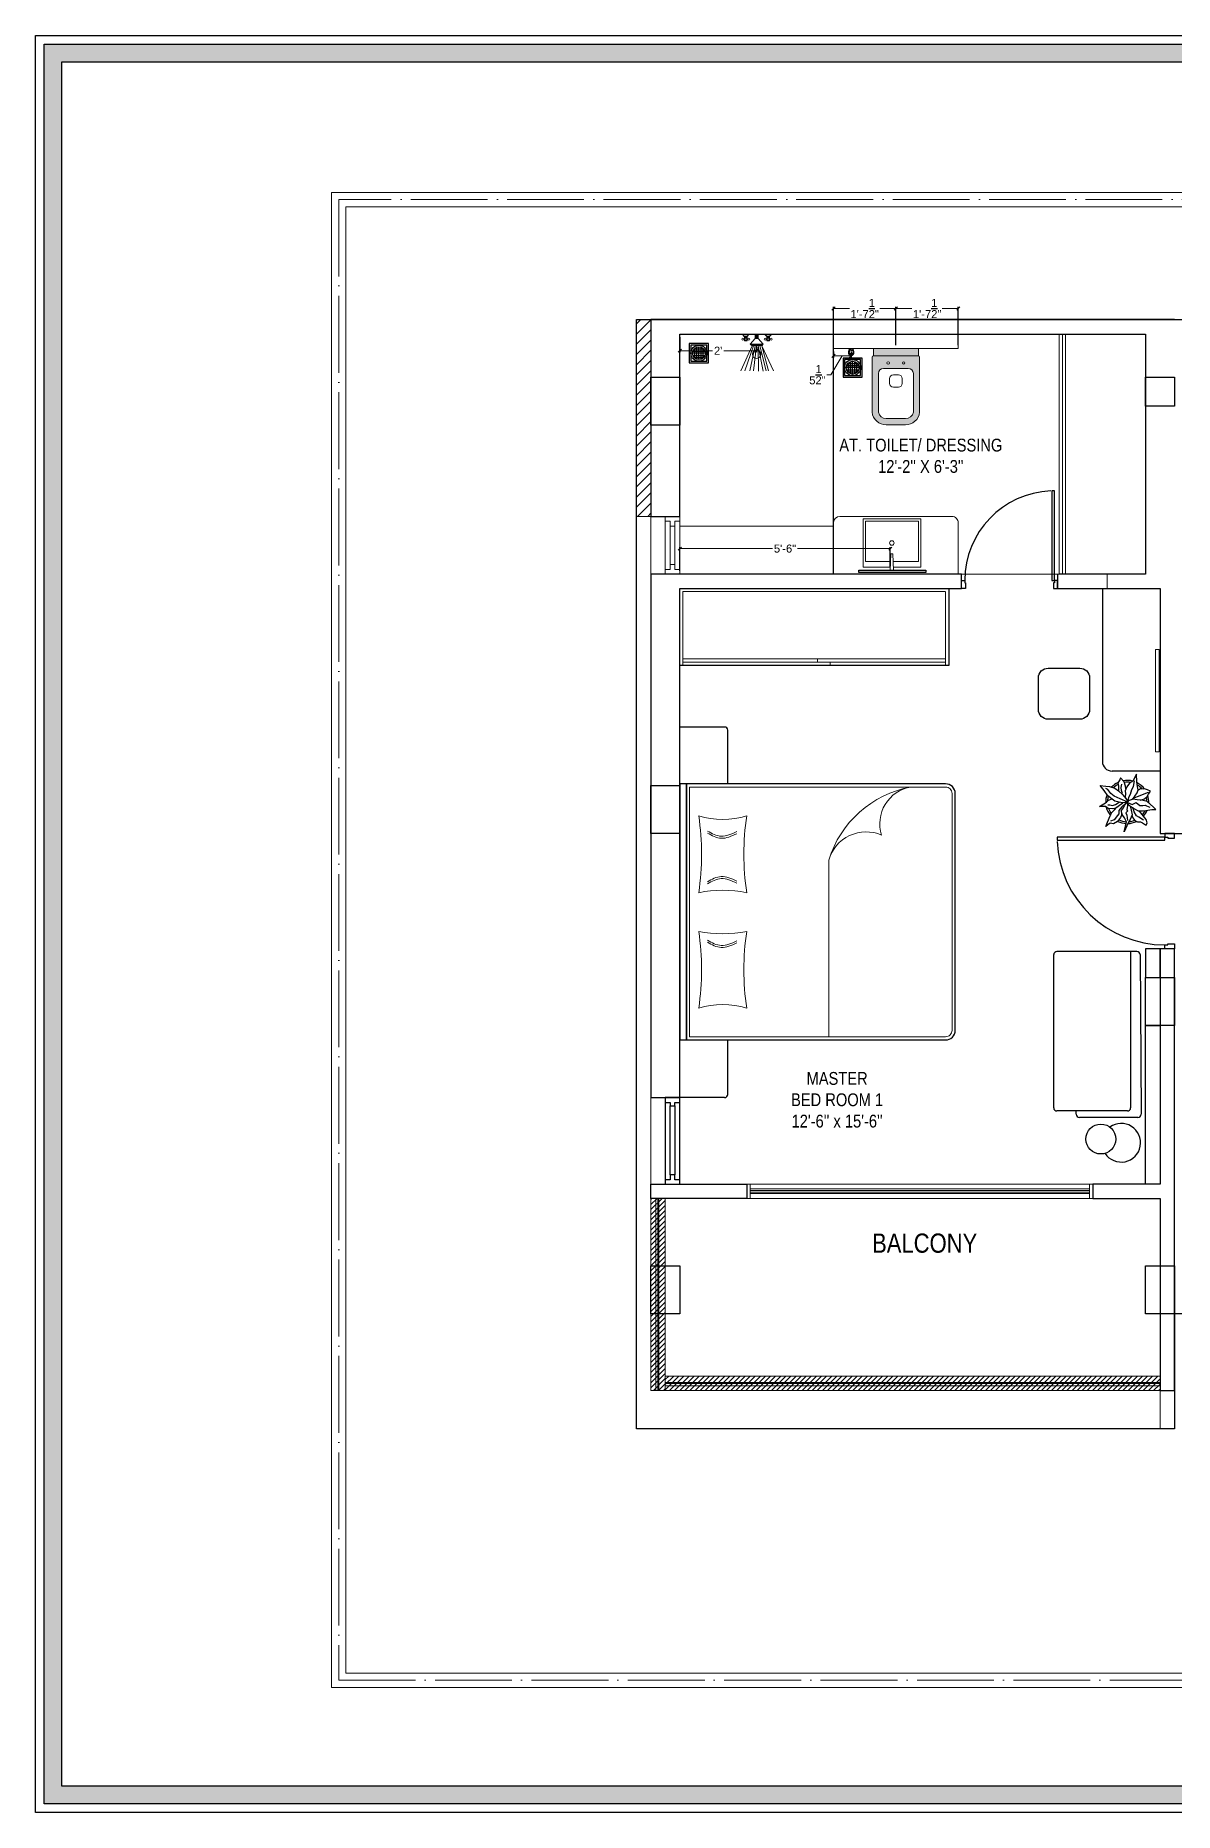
# Model space of a CAD drawing. Header units: millimetres. Extents: x 56222 to 3066687, y -650199 to -121287.
# Drawn here: x 148156 to 148512, y -179194 to -178639 of the extents above; entities that cross this region are included whole.
import ezdxf

# ---------------------------------------------------------------- set-up
doc = ezdxf.new("R2010")
doc.units = ezdxf.units.MM
doc.header["$MEASUREMENT"] = 0
doc.header["$PDMODE"] = 35
doc.linetypes.add('ACAD_ISO02W100', pattern=[15, 12, -3])
doc.linetypes.add('ACAD_ISO04W100', pattern=[30, 24, -3, 0, -3])
doc.layers.get('Defpoints').update_dxf_attribs({"color": 220})
for name, color, linetype in [('AR DOOR', 40, 'Continuous'), ('AR ELE-5', 134, 'Continuous'), ('SANIT', 232, 'Continuous'), ('WC-DET', 8, 'Continuous')]:
    doc.layers.add(name, color=color, linetype=linetype)
for name, color, linetype, lineweight in [('COLUMN', 1, 'Continuous', 30), ('dim05', 1, 'Continuous', 13), ('ELEVATION ( SPIRAL STAIR )', 250, 'Continuous', 9), ('FIRST FLOOR', 7, 'Continuous', 9), ('FIRST FLOOR ( DW_RAIL )', 7, 'Continuous', 9), ('FIRST FLOOR ( TEXT )', 7, 'Continuous', 9), ('FIRST FLOOR_( D - W & RAILING )', 251, 'Continuous', 9), ('FIRST FLOOR_( PLine )_', 251, 'Continuous', 30), ('FURNITURE', 32, 'Continuous', 9), ('GROUND FLOOR', 7, 'Continuous', 9), ('GROUND FLOOR  ( DIM )', 7, 'Continuous', 9), ('NAME PLATE', 7, 'Continuous', 25), ('UTILITY', 48, 'Continuous', 9), ('wall', 7, 'Continuous', 30), ('XX~SLAB ( BEAM )~ ( DIM )', 7, 'Continuous', 9)]:
    doc.layers.add(name, color=color, linetype=linetype, lineweight=lineweight)
doc.layers.add('XX~SLAB ( PLINE )', color=251, linetype='Continuous', plot=False)
doc.styles.add('Arial', font='arial.ttf')
doc.styles.add('KATHA', font='swissc.ttf')
doc.styles.get("Standard").update_dxf_attribs({"font": 'arial.ttf', "height": 6})
doc.dimstyles.new('ISO-25', dxfattribs={"dimtxt": 2.5, "dimasz": 1, "dimexe": 0.5, "dimexo": 1, "dimtad": 0, "dimdec": 1, "dimlunit": 4, "dimtxsty": 'Standard', "dimblk": 'OBLIQUE', "dimcen": 2.5, "dimclrd": 1, "dimclre": 1, "dimclrt": 5, "dimadec": 0, "dimazin": 0, "dimtfac": 1, "dimtdec": 1, "dimtmove": 0, "dimatfit": 3, "dimfxl": 1, "dimlwd": -1, "dimarcsym": 0})

# ---------------------------------------------------------------- blocks, each defined once
blk = doc.blocks.new('LAYOUT FILE')
at = {"layer": 'NAME PLATE', "true_color": 0xd39e00}
h = blk.add_hatch(color=42, dxfattribs=at)
h.paths.add_polyline_path([(3346889.83, -513806.18), (3346889.83, -514260.7), (3347535.56, -514260.7), (3347535.56, -513806.18)])
h.paths.add_polyline_path([(3346894.36, -513810.71), (3347531.03, -513810.71), (3347531.03, -514256.17), (3346894.36, -514256.17)], flags=16)
at = {"layer": 'NAME PLATE', "color": 42, "true_color": 0xd39e00}
for points in [[(3346887.56, -513803.91), (3347537.83, -513803.91), (3347537.83, -514262.96), (3346887.56, -514262.96)], [(3346889.83, -513806.18), (3347535.56, -513806.18), (3347535.56, -514260.7), (3346889.83, -514260.7)], [(3346894.36, -513810.71), (3347531.03, -513810.71), (3347531.03, -514256.17), (3346894.36, -514256.17)]]:
    blk.add_lwpolyline(points, close=True, dxfattribs=at)
blk = doc.blocks.new('*U18')
for points in [[(0, 0), (0, 1120), (-30, 1120), (-30, 0)], [(40, 0), (0, 0), (0, -30), (-10, -30), (-10, -100), (40, -100)], [(-1160, 0), (-1120, 0), (-1120, -30), (-1110, -30), (-1110, -100), (-1160, -100)]]:
    blk.add_lwpolyline(points, close=True)
at = {"layer": 'AR ELE-5', "linetype": 'ByBlock', "ltscale": 15}
blk.add_arc((2, -1), 1122, 92.373, 179.9653, dxfattribs=at)
blk = doc.blocks.new('ARPLS010')
at = {"linetype": 'ByBlock'}
for p, q in [((-0.295, 0.42), (-0.302, 0.309)), ((-0.278, 0.467), (-0.295, 0.42)), ((-0.248, 0.54), (-0.278, 0.467)), ((-0.182, 0.493), (-0.248, 0.54)), ((-0.222, 0.484), (-0.164, 0.347)), ((-0.125, 0.459), (-0.182, 0.493)), ((-0.072, 0.404), (-0.125, 0.459)), ((-0.013, 0.459), (-0.044, 0.336)), ((0.121, 0.605), (-0.013, 0.459)), ((0.077, 0.412), (0.091, 0.447)), ((0.091, 0.447), (0.125, 0.522)), ((0.179, 0.666), (0.121, 0.605)), ((0.174, 0.573), (0.179, 0.666)), ((0.2, 0.432), (0.174, 0.573)), ((0.203, 0.352), (0.2, 0.432)), ((0.409, 0.44), (0.33, 0.38)), ((0.484, 0.459), (0.409, 0.44)), ((0.542, 0.434), (0.484, 0.459)), ((0.485, 0.354), (0.533, 0.42)), ((0.533, 0.42), (0.542, 0.434)), ((-0.469, 0.226), (-0.643, 0.216)), ((-0.643, 0.216), (-0.485, 0.134)), ((-0.359, 0.148), (-0.49, 0.172)), ((-0.485, 0.134), (-0.433, 0.051)), ((-0.362, 0.24), (-0.469, 0.226)), ((-0.433, 0.051), (-0.349, -0.011)), ((-0.278, 0.254), (-0.362, 0.24)), ((-0.287, 0.106), (-0.359, 0.148)), ((-0.302, 0.309), (-0.276, 0.258)), ((-0.18, 0.073), (-0.287, 0.106)), ((-0.21, 0.227), (-0.278, 0.254)), ((-0.132, 0.18), (-0.21, 0.227)), ((-0.111, 0.036), (-0.18, 0.073)), ((-0.164, 0.347), (-0.139, 0.295)), ((-0.139, 0.295), (-0.08, 0.131)), ((-0.063, 0.111), (-0.132, 0.18)), ((-0.013, 0.022), (-0.111, 0.036)), ((-0.084, -0.034), (0.007, 0.018)), ((0.003, 0.011), (-0.076, -0.16)), ((-0.038, 0.302), (-0.072, 0.404)), ((-0.049, 0.232), (-0.065, 0.135)), ((-0.065, 0.135), (-0.024, 0.018)), ((-0.044, 0.336), (-0.049, 0.232)), ((-0.024, 0.018), (0.009, 0.005)), ((0.006, -0.002), (0.068, 0.032)), ((0.007, 0.018), (0.02, -0.121)), ((0.009, 0.005), (0.056, 0.114)), ((0.015, 0.209), (0.08, 0.288)), ((0.056, 0.114), (0.015, 0.209)), ((0.017, -0.002), (0.091, 0.009)), ((0.068, 0.032), (0.16, 0.165)), ((0.082, 0.358), (0.077, 0.412)), ((0.08, 0.288), (0.082, 0.358)), ((0.088, 0.065), (0.187, 0.091)), ((0.091, 0.009), (0.173, -0.011)), ((0.227, 0.157), (0.132, 0.131)), ((0.16, 0.165), (0.204, 0.254)), ((0.173, -0.011), (0.212, 0.004)), ((0.187, 0.091), (0.297, 0.116)), ((0.204, 0.254), (0.203, 0.352)), ((0.212, 0.004), (0.252, -0.03)), ((0.252, 0.313), (0.216, 0.287)), ((0.318, 0.213), (0.227, 0.157)), ((0.33, 0.38), (0.252, 0.313)), ((0.297, 0.116), (0.408, 0.071)), ((0.309, 0.109), (0.368, 0.128)), ((0.309, -0.01), (0.43, 0.006)), ((0.356, 0.269), (0.318, 0.213)), ((0.425, 0.373), (0.356, 0.269)), ((0.368, 0.128), (0.432, 0.176)), ((0.408, 0.071), (0.482, 0.024)), ((0.432, 0.176), (0.459, 0.236)), ((0.459, 0.303), (0.485, 0.354)), ((0.459, 0.236), (0.459, 0.303)), ((0.482, 0.024), (0.689, -0.072)), ((-0.464, -0.073), (-0.558, -0.152)), ((-0.558, -0.152), (-0.517, -0.172)), ((-0.517, -0.172), (-0.447, -0.216)), ((-0.366, -0.036), (-0.464, -0.073)), ((-0.447, -0.216), (-0.363, -0.202)), ((-0.336, -0.142), (-0.413, -0.121)), ((-0.368, -0.496), (-0.363, -0.408)), ((-0.306, -0.033), (-0.366, -0.036)), ((-0.363, -0.202), (-0.263, -0.2)), ((-0.363, -0.408), (-0.318, -0.29)), ((-0.349, -0.011), (-0.256, -0.05)), ((-0.269, -0.135), (-0.336, -0.142)), ((-0.318, -0.29), (-0.259, -0.2)), ((-0.199, -0.38), (-0.287, -0.45)), ((-0.193, -0.113), (-0.269, -0.135)), ((-0.259, -0.2), (-0.168, -0.1)), ((-0.256, -0.05), (-0.185, -0.038)), ((-0.138, -0.304), (-0.199, -0.38)), ((-0.185, -0.038), (-0.114, -0.046)), ((-0.168, -0.1), (-0.084, -0.034)), ((-0.017, -0.291), (-0.141, -0.446)), ((-0.076, -0.16), (-0.138, -0.304)), ((-0.114, -0.046), (-0.093, -0.036)), ((-0.042, -0.432), (-0.071, -0.352)), ((0.02, -0.121), (-0.017, -0.291)), ((0.059, -0.27), (0.005, -0.185)), ((0.01, -0.014), (0.017, -0.002)), ((0.078, -0.064), (0.01, -0.014)), ((0.016, -0.023), (0.116, -0.122)), ((0.07, -0.179), (0.018, -0.1)), ((0.08, -0.342), (0.059, -0.27)), ((0.064, -0.446), (0.066, -0.407)), ((0.066, -0.407), (0.08, -0.342)), ((0.121, -0.239), (0.07, -0.179)), ((0.138, -0.083), (0.078, -0.064)), ((0.116, -0.122), (0.201, -0.195)), ((0.184, -0.299), (0.121, -0.239)), ((0.197, -0.135), (0.138, -0.083)), ((0.141, -0.261), (0.16, -0.336)), ((0.16, -0.336), (0.15, -0.445)), ((0.252, -0.362), (0.184, -0.299)), ((0.283, -0.123), (0.197, -0.135)), ((0.201, -0.195), (0.272, -0.198)), ((0.252, -0.03), (0.309, -0.01)), ((0.376, -0.416), (0.252, -0.362)), ((0.272, -0.198), (0.311, -0.225)), ((0.277, -0.114), (0.357, -0.156)), ((0.37, -0.064), (0.283, -0.123)), ((0.311, -0.225), (0.415, -0.304)), ((0.357, -0.156), (0.455, -0.226)), ((0.462, -0.021), (0.37, -0.064)), ((0.415, -0.304), (0.447, -0.388)), ((0.455, -0.226), (0.503, -0.317)), ((0.689, -0.072), (0.462, -0.021)), ((0.503, -0.317), (0.494, -0.398)), ((0.494, -0.398), (0.528, -0.452)), ((-0.382, -0.625), (-0.368, -0.496)), ((-0.269, -0.533), (-0.382, -0.625)), ((-0.287, -0.45), (-0.314, -0.498)), ((-0.141, -0.446), (-0.269, -0.533)), ((0.002, -0.48), (-0.042, -0.432)), ((0.104, -0.646), (0.002, -0.48)), ((0.106, -0.5), (0.104, -0.646)), ((0.15, -0.445), (0.106, -0.5)), ((0.502, -0.472), (0.376, -0.416)), ((0.567, -0.494), (0.502, -0.472)), ((0.528, -0.452), (0.567, -0.494))]:
    blk.add_line(p, q, dxfattribs=at)
for radius, start, end in [(0.5, 87.2367, 107.9154), (0.458, 91.6596, 104.0784), (0.5, 49.0791, 67.0324), (0.458, 49.8461, 63.9764), (0.5, 164.9216, 191.0302), (0.458, 169.9629, 188.6517), (0.5, 126.2799, 152.7042), (0.458, 130.7647, 148.9789), (0.458, 5.0517, 21.9108), (0.5, 1.3782, 25.7565), (0.5, 205.1623, 226.3204), (0.458, 207.232, 224.0819), (0.5, 283.5324, 308.8712), (0.458, 289.266, 306.1107), (0.458, 334.5625, 357.1532), (0.5, 333.6991, 357.5577), (0.5, 249.553, 272.4234), (0.458, 252.8522, 267.711)]:
    blk.add_arc((0, 0), radius, start, end, dxfattribs=at)
blk = doc.blocks.new('A$C3EC62B37')
at = {"layer": 'FURNITURE', "lineweight": 30, "ltscale": 0.25, "true_color": 0xffffff}
h = blk.add_hatch(color=7, dxfattribs=at)
h.dxf.hatch_style = 1
h.paths.add_polyline_path([(-12.22, 0), (-12.22, 2.35), (-26.26, 2.35), (-26.26, 0)])
h.paths.add_polyline_path([(-26.26, 2.35), (-12.22, 2.35, 0.414214), (-11.83, 2.74), (-11.83, 19.96, 0.388639), (-16.24, 23.87), (-22.38, 23.87, 0.379499), (-26.65, 19.96), (-26.65, 2.74, 0.414214)])
h.paths.add_polyline_path([(-15.35, 6.26), (-23.13, 6.26, -0.414214), (-24.7, 7.83), (-24.7, 19.96, -0.349567), (-22.37, 21.91), (-16.24, 21.91, -0.364948), (-13.78, 19.96), (-13.78, 7.83, -0.414214)], flags=16)
h.paths.add_polyline_path([(-18.46, 8.22), (-20.02, 8.22, -0.414214), (-21.2, 9.39), (-21.2, 10.96, -0.414214), (-20.02, 12.13), (-18.46, 12.13, -0.414214), (-17.28, 10.96), (-17.28, 9.39, -0.414214)], flags=0)
h.paths.add_polyline_path([(-22.06, 4.53, -1), (-21.27, 4.53, -1)], flags=16)
at = {"layer": 'FURNITURE', "color": 0, "linetype": 'ByBlock', "lineweight": -2}
for p, q in [((-22.24, 23.87), (-16.24, 23.87)), ((-26.65, 2.74), (-26.65, 19.96)), ((-24.7, 7.83), (-24.7, 19.96)), ((-22.24, 21.91), (-16.24, 21.91)), ((-13.78, 7.83), (-13.78, 19.96)), ((-11.83, 2.74), (-11.83, 19.96)), ((-20.02, 12.13), (-18.46, 12.13)), ((-23.13, 6.26), (-15.35, 6.26)), ((-21.2, 9.39), (-21.2, 10.96)), ((-20.02, 8.22), (-18.46, 8.22)), ((-17.28, 9.39), (-17.28, 10.96)), ((-26.26, 2.35), (-12.22, 2.35)), ((-26.26, 2.35), (-26.26, 0)), ((-26.26, 0), (-12.22, 0)), ((-26.26, 0), (-12.22, 0)), ((-12.22, 2.35), (-12.22, 0))]:
    blk.add_line(p, q, dxfattribs=at)
for centre in [(-21.66, 4.53), (-16.81, 4.53)]:
    blk.add_circle(centre, 0.391, dxfattribs=at)
for centre, radius, start, end in [((-22.31, 19.5), 4.37, 89.0873, 174.0395), ((-16.17, 19.5), 4.37, 5.9605, 90.9127), ((-22.31, 19.48), 2.44, 88.437, 168.6348), ((-16.17, 19.48), 2.44, 11.3652, 91.563), ((-20.02, 10.96), 1.17, 90, 180), ((-18.46, 10.96), 1.17, 0, 90), ((-23.13, 7.83), 1.57, 180, 270), ((-20.02, 9.39), 1.17, 180, 270), ((-18.46, 9.39), 1.17, 270, 0), ((-15.35, 7.83), 1.57, 270, 0), ((-26.26, 2.74), 0.391, 180, 270), ((-12.22, 2.74), 0.391, 270, 0)]:
    blk.add_arc(centre, radius, start, end, dxfattribs=at)
blk = doc.blocks.new('NAHNYsquare')
at = {"color": 253}
for p, q in [((5, -2.99), (1, -2.99)), ((4.89, -2.32), (1.11, -2.32)), ((4.89, -3.65), (1.11, -3.65)), ((4.49, -1.65), (1.51, -1.65)), ((4.49, -4.32), (1.51, -4.32)), ((1.67, -4.48), (1.67, -1.49)), ((2.33, -4.87), (2.33, -1.1)), ((3, -0.99), (3, -4.99)), ((3.67, -4.87), (3.67, -1.1)), ((4.33, -4.48), (4.33, -1.49))]:
    blk.add_line(p, q, dxfattribs=at)
for points in [[(0, -5.99), (6, -5.99), (6, 0.01), (0, 0.01)], [(0.5, -5.49), (5.5, -5.49), (5.5, -0.49), (0.5, -0.49)]]:
    blk.add_lwpolyline(points, close=True)
for radius in [2.5, 2]:
    blk.add_circle((3, -2.99), radius)
blk = doc.blocks.new('A$C775F2B7C')
at = {"layer": 'WC-DET', "color": 7}
for points in [[(0.02, 0.076), (0.007, 0.076, 0.150223), (0, 0.06), (0, 0.037), (0.007, 0.004, 0.333354), (0.011, 0), (0.025, 0), (0.038, 0, 0.333354), (0.043, 0.004), (0.05, 0.037), (0.05, 0.06, 0.150223), (0.043, 0.076), (0.03, 0.076)], [(0.025, 0.02), (0.012, 0.02, -0.354974), (0.007, 0.023), (0, 0.057)], [(0.02, 0.076), (0.02, 0.082, -0.414214), (0.021, 0.083), (0.025, 0.083)], [(0.025, 0.076), (0.02, 0.076, 0.150223)], [(0.03, 0.076), (0.03, 0.082, 0.414214), (0.029, 0.083), (0.025, 0.083)], [(0.025, 0.02), (0.038, 0.02, 0.354974), (0.042, 0.023), (0.05, 0.057)]]:
    blk.add_lwpolyline(points, format="xyb", dxfattribs=at)
at = {"layer": 'WC-DET'}
for points in [[(0, 0.063), (0.025, 0.063)], [(0, 0.057), (0.025, 0.057)], [(0.001, 0.065), (0.025, 0.065)], [(0.049, 0.065), (0.025, 0.065)], [(0.049, 0.063), (0.025, 0.063)], [(0.05, 0.057), (0.025, 0.057)]]:
    blk.add_lwpolyline(points, dxfattribs=at)
at = {"layer": 'WC-DET', "color": 7}
blk.add_lwpolyline([(0.03, 0.076), (0.025, 0.076)], dxfattribs=at)
blk = doc.blocks.new('_Oblique')
at = {"layer": 'wall', "color": 0, "lineweight": -2}
blk.add_line((-0.5, -0.5), (0.5, 0.5), dxfattribs=at)
blk = doc.blocks.new('*D747')
at = {"layer": 'Defpoints', "color": 0, "lineweight": 30, "transparency": 16777216}
for p in [(148357.12, -178732.68), (148381.12, -178735.8), (148381.12, -178737.89)]:
    blk.add_point(p, dxfattribs=at)
at = {"layer": 'dim05', "color": 1, "linetype": 'Continuous', "lineweight": -2, "transparency": 16777216}
for p, q in [((148357.12, -178733.68), (148357.12, -178738.39)), ((148381.12, -178736.8), (148381.12, -178738.39))]:
    blk.add_line(p, q, dxfattribs=at)
at = {"layer": 'dim05', "color": 1, "linetype": 'Continuous', "transparency": 16777216}
for p, q in [((148357.12, -178737.89), (148367.32, -178737.89)), ((148381.12, -178737.89), (148370.91, -178737.89))]:
    blk.add_line(p, q, dxfattribs=at)
at = {"layer": 'dim05', "color": 1, "transparency": 16777216, "rotation": 180}
blk.add_blockref('_Oblique', (148357.12, -178737.89), dxfattribs=at)
at = {"layer": 'dim05', "color": 1, "transparency": 16777216}
blk.add_blockref('_Oblique', (148381.12, -178737.89), dxfattribs=at)
at = {"layer": 'dim05', "color": 5, "lineweight": 25, "transparency": 16777216, "insert": (148369.12, -178737.89), "char_height": 2.5, "attachment_point": 5, "style": 'Arial'}
blk.add_mtext("2'", dxfattribs=at)
blk = doc.blocks.new('*D748')
at = {"layer": 'Defpoints', "color": 0, "lineweight": 30, "transparency": 16777216}
for p in [(148405.12, -178737.18), (148410.67, -178737.18), (148410.67, -178739.49)]:
    blk.add_point(p, dxfattribs=at)
at = {"layer": 'dim05', "color": 1, "linetype": 'Continuous', "transparency": 16777216}
for p, q in [((148407.89, -178739.49), (148404.35, -178745.4)), ((148405.12, -178739.49), (148410.67, -178739.49)), ((148404.35, -178745.4), (148403.1, -178745.4))]:
    blk.add_line(p, q, dxfattribs=at)
at = {"layer": 'dim05', "color": 1, "linetype": 'Continuous', "lineweight": -2, "transparency": 16777216}
for p, q in [((148405.12, -178738.18), (148405.12, -178739.99)), ((148410.67, -178738.18), (148410.67, -178739.99))]:
    blk.add_line(p, q, dxfattribs=at)
at = {"layer": 'dim05', "color": 1, "transparency": 16777216, "rotation": 180}
blk.add_blockref('_Oblique', (148405.12, -178739.49), dxfattribs=at)
at = {"layer": 'dim05', "color": 1, "transparency": 16777216}
blk.add_blockref('_Oblique', (148410.67, -178739.49), dxfattribs=at)
at = {"layer": 'dim05', "color": 5, "lineweight": 25, "transparency": 16777216, "insert": (148400.12, -178745.4), "char_height": 2.5, "attachment_point": 5, "style": 'Arial'}
blk.add_mtext('5{\\H1x;\\S1/2;}"', dxfattribs=at)
blk = doc.blocks.new('*D749')
at = {"layer": 'Defpoints', "color": 0, "lineweight": 30, "transparency": 16777216}
for p in [(148444.12, -178724.71), (148424.62, -178737.18), (148444.12, -178737.18)]:
    blk.add_point(p, dxfattribs=at)
at = {"layer": 'dim05', "color": 1, "linetype": 'Continuous', "lineweight": -2, "transparency": 16777216}
for p, q in [((148424.62, -178736.18), (148424.62, -178724.21)), ((148444.12, -178736.18), (148444.12, -178724.21))]:
    blk.add_line(p, q, dxfattribs=at)
at = {"layer": 'dim05', "color": 1, "linetype": 'Continuous', "transparency": 16777216}
for p, q in [((148424.62, -178724.71), (148429.63, -178724.71)), ((148444.12, -178724.71), (148439.11, -178724.71))]:
    blk.add_line(p, q, dxfattribs=at)
at = {"layer": 'dim05', "color": 1, "transparency": 16777216, "rotation": 180}
blk.add_blockref('_Oblique', (148424.62, -178724.71), dxfattribs=at)
at = {"layer": 'dim05', "color": 1, "transparency": 16777216}
blk.add_blockref('_Oblique', (148444.12, -178724.71), dxfattribs=at)
at = {"layer": 'dim05', "color": 5, "lineweight": 25, "transparency": 16777216, "insert": (148434.37, -178724.71), "char_height": 2.5, "attachment_point": 5, "style": 'Arial'}
blk.add_mtext('1\'-7{\\H1x;\\S1/2;}"', dxfattribs=at)
blk = doc.blocks.new('*D750')
at = {"layer": 'Defpoints', "color": 0, "lineweight": 30, "transparency": 16777216}
for p in [(148424.62, -178724.71), (148405.12, -178737.18), (148424.62, -178737.18)]:
    blk.add_point(p, dxfattribs=at)
at = {"layer": 'dim05', "color": 1, "linetype": 'Continuous', "lineweight": -2, "transparency": 16777216}
for p, q in [((148405.12, -178736.18), (148405.12, -178724.21)), ((148424.62, -178736.18), (148424.62, -178724.21))]:
    blk.add_line(p, q, dxfattribs=at)
at = {"layer": 'dim05', "color": 1, "linetype": 'Continuous', "transparency": 16777216}
for p, q in [((148405.12, -178724.71), (148410.13, -178724.71)), ((148424.62, -178724.71), (148419.61, -178724.71))]:
    blk.add_line(p, q, dxfattribs=at)
at = {"layer": 'dim05', "color": 1, "transparency": 16777216, "rotation": 180}
blk.add_blockref('_Oblique', (148405.12, -178724.71), dxfattribs=at)
at = {"layer": 'dim05', "color": 1, "transparency": 16777216}
blk.add_blockref('_Oblique', (148424.62, -178724.71), dxfattribs=at)
at = {"layer": 'dim05', "color": 5, "lineweight": 25, "transparency": 16777216, "insert": (148414.87, -178724.71), "char_height": 2.5, "attachment_point": 5, "style": 'Arial'}
blk.add_mtext('1\'-7{\\H1x;\\S1/2;}"', dxfattribs=at)
blk = doc.blocks.new('*D751')
at = {"layer": 'Defpoints', "color": 0, "lineweight": 30, "transparency": 16777216}
for p in [(148422.87, -178799.71), (148357.12, -178807.68), (148422.87, -178806.59)]:
    blk.add_point(p, dxfattribs=at)
at = {"layer": 'dim05', "color": 1, "linetype": 'Continuous', "lineweight": -2, "transparency": 16777216}
for p, q in [((148357.12, -178806.68), (148357.12, -178799.21)), ((148422.87, -178805.59), (148422.87, -178799.21))]:
    blk.add_line(p, q, dxfattribs=at)
at = {"layer": 'dim05', "color": 1, "linetype": 'Continuous', "transparency": 16777216}
for p, q in [((148357.12, -178799.71), (148386.05, -178799.71)), ((148422.87, -178799.71), (148393.94, -178799.71))]:
    blk.add_line(p, q, dxfattribs=at)
at = {"layer": 'dim05', "color": 1, "transparency": 16777216, "rotation": 180}
blk.add_blockref('_Oblique', (148357.12, -178799.71), dxfattribs=at)
at = {"layer": 'dim05', "color": 1, "transparency": 16777216}
blk.add_blockref('_Oblique', (148422.87, -178799.71), dxfattribs=at)
at = {"layer": 'dim05', "color": 5, "lineweight": 25, "transparency": 16777216, "insert": (148390, -178799.71), "char_height": 2.5, "attachment_point": 5, "style": 'Arial'}
blk.add_mtext('5\'-6"', dxfattribs=at)
blk = doc.blocks.new('A$C07311617')
at = {"layer": 'UTILITY'}
h = blk.add_hatch(color=7, dxfattribs=at)
h.paths.add_polyline_path([(-3.13, 2.02), (-3.13, 0), (-3.74, 0), (-3.74, 0.46), (-3.74, 1.42)])
h.paths.add_polyline_path([(-3.13, 0), (-3.13, -0.46), (-3.13, -2.02), (-3.74, -1.59), (-3.74, -0.46), (-3.74, 0)])
h = blk.add_hatch(color=7, dxfattribs=at)
h.paths.add_polyline_path([(0, 0.46), (0, 0), (-1.35, 0), (-1.35, 0.46)])
h.paths.add_polyline_path([(0, 0), (0, -0.46), (-1.35, -0.46), (-1.35, 0)])
at = {"layer": 'UTILITY', "color": 7}
for p, q in [((-3.74, 1.42), (-11.52, 4.9)), ((-3.74, 0.94), (-11.52, 3.66)), ((-3.74, 0.46), (-11.52, 2.15)), ((-3.74, 0), (-11.52, 0.93)), ((-3.13, 2.02), (-3.74, 1.42)), ((-3.13, -0.46), (-3.13, 2.02)), ((-1.35, 0.46), (-3.13, 2.02)), ((-3.13, 0.46), (-3.13, 1.42)), ((-1.74, 3.79), (-1.74, 4.05)), ((-1.74, 2.99), (-1.74, 2.72)), ((-1.47, 3.79), (-1.47, 4.05)), ((-1.47, 2.99), (-1.47, 2.72)), ((-1.35, -0.46), (-1.35, 0.46)), ((-1.35, 0.46), (0, 0.46)), ((-0.8, 3.9), (-0.8, 2.88)), ((-0.27, 2.44), (-0.27, 4.33)), ((0, -0.46), (0, 0.46)), ((-3.74, -0.46), (-11.62, -0.61)), ((-3.74, -0.46), (-11.57, -2.09)), ((-3.74, -1.03), (-11.52, -2.96)), ((-3.74, -1.59), (-11.52, -5.3)), ((-3.74, -1.59), (-11.52, -3.73)), ((-3.74, -1.59), (-3.13, -2.02)), ((-3.13, -0.46), (-3.13, -2.02)), ((-1.35, -0.46), (-3.13, -2.02)), ((-1.74, -3.22), (-1.74, -2.95)), ((-1.74, -4.02), (-1.74, -4.29)), ((-1.47, -3.22), (-1.47, -2.95)), ((-1.47, -4.02), (-1.47, -4.29)), ((-1.35, -0.46), (0, -0.46)), ((-0.8, -4.13), (-0.8, -3.11)), ((-0.27, -2.68), (-0.27, -4.56))]:
    blk.add_line(p, q, dxfattribs=at)
for points in [[(-1.35, 0.46), (-3.13, 2.02)], [(-3.13, -2.02), (-1.35, -0.46)]]:
    blk.add_lwpolyline(points, dxfattribs=at)
for points in [[(-1.07, 2.99), (-2.14, 2.99), (-2.14, 3.79), (-1.07, 3.79)], [(-1.07, -3.22), (-2.14, -3.22), (-2.14, -4.02), (-1.07, -4.02)]]:
    blk.add_lwpolyline(points, close=True, dxfattribs=at)
for centre, radius in [((-6.31, 0), 1.33), ((-1.6, 4.32), 0.298), ((-1.6, 3.39), 0.298), ((-1.6, 2.45), 0.298), ((-1.6, -2.69), 0.298), ((-1.6, -3.62), 0.298), ((-1.6, -4.55), 0.298)]:
    blk.add_circle(centre, radius, dxfattribs=at)
for centre, start, end in [((-1.47, 5.26), 285.2551, 344.7449), ((-1.47, 1.52), 15.2551, 74.7449), ((-1.47, -1.75), 285.2551, 344.7449), ((-1.47, -5.49), 15.2551, 74.7449)]:
    blk.add_arc(centre, 1.52, start, end, dxfattribs=at)

msp = doc.modelspace()

# ---------------------------------------------------------------- hatches: boundary and pattern name
at = {"layer": 'FIRST FLOOR'}
h = msp.add_hatch(dxfattribs=at)
h.set_pattern_fill('ANSI31', color=251, scale=9, style=0)
h.set_pattern_definition([(45, (148348.1185, -179023.676), (-0.795495, 0.795495), [])])
h.paths.add_polyline_path([(148352.618, -179062.676), (148348.118, -179062.676), (148348.118, -179002.676), (148352.618, -179002.676)])
h = msp.add_hatch(dxfattribs=at)
h.set_pattern_fill('ANSI31', color=251, scale=9, style=0)
h.set_pattern_definition([(45, (148357.1185, -179062.676), (-0.795495, 0.795495), [])])
h.paths.add_polyline_path([(148352.618, -179058.176), (148507.118, -179058.176), (148507.118, -179062.676), (148352.618, -179062.676)])
at = {"layer": 'GROUND FLOOR  ( DIM )'}
h = msp.add_hatch(dxfattribs=at)
h.set_pattern_fill('ANSI31', color=256, scale=18, style=0)
h.set_pattern_definition([(45, (10080.2567, -11494.1268), (-1.590990258, 1.590990258), [])])
h.paths.add_polyline_path([(148343.618, -178728.176), (148348.118, -178728.176), (148348.118, -178789.676), (148343.618, -178789.676)])

# ---------------------------------------------------------------- linework, layer by layer
at = {"layer": 'COLUMN'}
for points in [[(148348.118, -178746.176), (148357.118, -178746.176), (148357.118, -178761.176), (148348.118, -178761.176)], [(148502.618, -178746.176), (148511.618, -178746.176), (148511.618, -178755.176), (148502.618, -178755.176)], [(148348.118, -178873.676), (148357.118, -178873.676), (148357.118, -178888.676), (148348.118, -178888.676)], [(148502.618, -178933.676), (148511.618, -178933.676), (148511.618, -178948.676), (148502.618, -178948.676)], [(148348.118, -179023.676), (148357.118, -179023.676), (148357.118, -179038.676), (148348.118, -179038.676)], [(148502.618, -179023.676), (148511.618, -179023.676), (148511.618, -179038.676), (148502.618, -179038.676)]]:
    msp.add_lwpolyline(points, close=True, dxfattribs=at)
at = {"layer": 'ELEVATION ( SPIRAL STAIR )', "color": 5}
msp.add_lwpolyline([(148505.718, -178831.217), (148506.868, -178831.217), (148506.868, -178863.176), (148505.718, -178863.176)], close=True, dxfattribs=at)
at = {"layer": 'FIRST FLOOR'}
for p, q in [((148348.118, -178728.176), (148348.118, -179038.676)), ((148348.118, -178728.176), (148748.618, -178728.176)), ((148357.118, -178807.676), (148357.118, -178732.676)), ((148357.118, -178732.676), (148502.618, -178732.676)), ((148502.618, -178807.676), (148502.618, -178732.676)), ((148348.118, -178789.676), (148357.118, -178789.676)), ((148348.118, -178807.676), (148502.618, -178807.676)), ((148445.118, -178812.176), (148445.118, -178807.676)), ((148490.618, -178812.176), (148490.618, -178807.676)), ((148357.118, -178998.176), (148357.118, -178812.176)), ((148357.118, -178812.176), (148445.118, -178812.176)), ((148475.118, -178812.176), (148507.118, -178812.176)), ((148507.118, -178812.176), (148507.118, -178888.676)), ((148507.118, -178888.676), (148607.618, -178888.676)), ((148507.118, -178998.176), (148507.118, -178948.676)), ((148511.618, -178948.676), (148507.118, -178948.676)), ((148348.118, -178971.176), (148357.118, -178971.176)), ((148507.118, -179002.676), (148348.118, -179002.676)), ((148378.118, -178998.176), (148357.118, -178998.176)), ((148378.118, -178998.176), (148378.118, -179002.676)), ((148507.118, -178998.176), (148486.118, -178998.176)), ((148486.118, -178998.176), (148486.118, -179002.676)), ((148507.118, -179062.676), (148507.118, -179002.676)), ((148748.618, -179038.676), (148502.618, -179038.676))]:
    msp.add_line(p, q, dxfattribs=at)
at = {"layer": 'FIRST FLOOR', "ltscale": 0.7}
msp.add_lwpolyline([(148507.118, -179038.676), (148507.118, -179074.676), (148343.618, -179074.676), (148343.618, -178728.176), (148348.118, -178728.176)], dxfattribs=at)
at = {"layer": 'FIRST FLOOR'}
for points in [[(148352.618, -179062.676), (148348.118, -179062.676), (148348.118, -179002.676), (148352.618, -179002.676)], [(148352.618, -179058.176), (148507.118, -179058.176), (148507.118, -179062.676), (148352.618, -179062.676)]]:
    msp.add_lwpolyline(points, close=True, dxfattribs=at)
at = {"layer": 'FIRST FLOOR', "color": 1, "linetype": 'ACAD_ISO02W100', "ltscale": 0.7}
msp.add_lwpolyline([(148507.118, -179062.676), (148348.118, -179062.676), (148348.118, -179002.676)], dxfattribs=at)
at = {"layer": 'FIRST FLOOR ( DW_RAIL )'}
for points in [[(148352.618, -178789.676), (148352.618, -178791.176), (148354.118, -178791.176), (148354.118, -178792.676), (148355.618, -178792.676), (148355.618, -178804.676), (148354.118, -178804.676), (148354.118, -178806.176), (148352.618, -178806.176), (148352.618, -178807.676), (148357.118, -178807.676), (148357.118, -178806.176), (148355.618, -178806.176), (148355.618, -178804.676), (148354.118, -178804.676), (148354.118, -178792.676), (148355.618, -178792.676), (148355.618, -178791.176), (148357.118, -178791.176), (148357.118, -178789.676), (148352.618, -178789.676), (148352.618, -178807.676), (148357.118, -178807.676), (148357.118, -178789.676)], [(148379.118, -178999.676), (148485.118, -178999.676), (148485.118, -179000.176), (148379.118, -179000.176)], [(148379.118, -179000.676), (148485.118, -179000.676), (148485.118, -179001.176), (148379.118, -179001.176)]]:
    msp.add_lwpolyline(points, close=True, dxfattribs=at)
for points in [[(148379.118, -179002.676), (148379.118, -178998.176)], [(148485.118, -178998.176), (148485.118, -179002.676)]]:
    msp.add_lwpolyline(points, dxfattribs=at)
at = {"layer": 'FIRST FLOOR_( D - W & RAILING )', "color": 32}
for points in [[(148349.618, -179002.676), (148350.618, -179002.676), (148350.618, -179062.676), (148349.618, -179062.676), (148349.618, -179002.676), (148350.318, -179002.676), (148350.318, -179062.676), (148349.618, -179062.676)], [(148352.618, -179061.176), (148352.618, -179060.176), (148507.118, -179060.176), (148507.118, -179061.176), (148352.618, -179061.176), (148352.618, -179060.476), (148507.118, -179060.476), (148507.118, -179061.176)]]:
    msp.add_lwpolyline(points, close=True, dxfattribs=at)
at = {"layer": 'FIRST FLOOR_( PLine )_'}
for p, q in [((148511.618, -178728.176), (148348.118, -178728.176)), ((148348.118, -178728.176), (148348.118, -178789.676)), ((148357.118, -178732.676), (148502.618, -178732.676)), ((148357.118, -178789.676), (148357.118, -178732.676)), ((148502.618, -178732.676), (148502.618, -178807.676)), ((148348.118, -178789.676), (148357.118, -178789.676)), ((148475.118, -178807.676), (148475.118, -178812.176)), ((148502.618, -178807.676), (148475.618, -178807.676)), ((148475.118, -178812.176), (148507.118, -178812.176)), ((148507.118, -178812.176), (148507.118, -178888.676)), ((148507.118, -178888.676), (148607.618, -178888.676))]:
    msp.add_line(p, q, dxfattribs=at)
for points in [[(148357.118, -178812.176), (148445.118, -178812.176), (148445.118, -178807.676), (148348.118, -178807.676), (148348.118, -178812.176)], [(148348.118, -178812.176), (148348.118, -178971.176), (148357.118, -178971.176), (148357.118, -178812.176)]]:
    msp.add_lwpolyline(points, dxfattribs=at)
for points in [[(148511.618, -178924.676), (148507.118, -178924.676), (148507.118, -178998.176), (148486.118, -178998.176), (148486.118, -179002.676), (148507.118, -179002.676), (148507.118, -179062.676), (148511.618, -179062.676)], [(148357.118, -178998.176), (148378.118, -178998.176), (148378.118, -179002.676), (148348.118, -179002.676), (148348.118, -178998.176), (148348.118, -178998.176), (148348.118, -178998.176), (148357.118, -178998.176)]]:
    msp.add_lwpolyline(points, close=True, dxfattribs=at)
at = {"layer": 'FURNITURE', "color": 5, "lineweight": 30, "ltscale": 10000}
msp.add_line((148405.118, -178807.676), (148405.118, -178732.676), dxfattribs=at)
at = {"layer": 'FURNITURE'}
for p, q in [((148475.618, -178807.676), (148475.618, -178732.676)), ((148476.618, -178807.676), (148476.618, -178732.676)), ((148477.618, -178807.676), (148477.618, -178732.676)), ((148358.118, -178813.08), (148440.118, -178813.08)), ((148358.118, -178836.08), (148358.118, -178813.08)), ((148440.118, -178813.176), (148440.118, -178836.176)), ((148440.118, -178834.176), (148358.118, -178834.176)), ((148440.118, -178835.176), (148358.118, -178835.176)), ((148400.118, -178834.176), (148400.118, -178835.176)), ((148404.118, -178835.176), (148404.118, -178836.176)), ((148403.644, -178952.176), (148403.644, -178896.983))]:
    msp.add_line(p, q, dxfattribs=at)
at = {"layer": 'FURNITURE', "lineweight": 30}
for p, q in [((148489.118, -178812.176), (148489.118, -178866.176)), ((148371.118, -178855.427), (148357.118, -178855.427)), ((148372.118, -178873.176), (148372.118, -178856.427)), ((148507.118, -178869.176), (148492.118, -178869.176)), ((148473.92, -178974.352), (148473.92, -178926.527)), ((148493.92, -178925.527), (148474.92, -178925.527)), ((148499.906, -178925.527), (148476.783, -178925.527)), ((148497.92, -178925.527), (148497.92, -178974.352)), ((148500.906, -178926.527), (148501.17, -178976.352)), ((148372.118, -178970.176), (148372.118, -178953.176)), ((148371.118, -178971.176), (148357.118, -178971.176)), ((148496.92, -178975.352), (148474.92, -178975.352)), ((148480.92, -178976.352), (148480.92, -178975.352)), ((148500.17, -178977.352), (148481.92, -178977.352))]:
    msp.add_line(p, q, dxfattribs=at)
at = {"layer": 'FURNITURE'}
for points in [[(148444.118, -178737.176), (148444.118, -178732.676), (148405.118, -178732.676), (148405.118, -178737.176)], [(148405.105, -178792.676), (148405.118, -178807.676), (148357.118, -178807.676), (148357.105, -178792.676)], [(148423.083, -178801.293), (148423.654, -178801.293), (148423.912, -178806.589), (148422.832, -178806.59)]]:
    msp.add_lwpolyline(points, close=True, dxfattribs=at)
for points in [[(148444.118, -178807.676), (148405.118, -178807.676), (148405.118, -178791.67, -0.4142132), (148407.118, -178789.67), (148442.118, -178789.67, -0.4142139), (148444.118, -178791.67)], [(148442.148, -178950.176), (148442.148, -178876.176, 0.4142136), (148440.148, -178874.176), (148360.217, -178874.176), (148360.217, -178952.176), (148440.148, -178952.176, 0.4142136)], [(148420.165, -178889.187, 0.4510747), (148403.644, -178896.983, -0.2776575), (148429.287, -178874.176, 0.4593765), (148420.165, -178889.187)]]:
    msp.add_lwpolyline(points, format="xyb", close=True, dxfattribs=at)
for points in [[(148423.86, -178805.509), (148432.371, -178805.495), (148432.362, -178790.401), (148414.362, -178790.421), (148414.371, -178805.515), (148422.883, -178805.51)], [(148423.772, -178803.709), (148431.649, -178803.695), (148431.642, -178791.122), (148415.083, -178791.141), (148415.09, -178803.715), (148422.968, -178803.709)]]:
    msp.add_lwpolyline(points, dxfattribs=at)
at = {"layer": 'FURNITURE', "color": 5, "lineweight": 30, "ltscale": 10000}
msp.add_lwpolyline([(148413.078, -178806.47), (148433.946, -178806.47), (148433.946, -178807.208), (148413.078, -178807.208)], close=True, dxfattribs=at)
at = {"layer": 'FURNITURE', "lineweight": 30}
for points in [[(148357.118, -178812.176), (148441.118, -178812.176), (148441.118, -178836.176), (148357.118, -178836.176)], [(148359.217, -178953.176), (148359.217, -178873.176), (148357.118, -178873.176), (148357.118, -178953.176)], [(148507.118, -178924.676), (148502.618, -178924.676), (148502.618, -178933.676), (148507.118, -178933.676)], [(148502.618, -178948.676), (148507.118, -178948.676), (148507.118, -178998.176), (148502.618, -178998.176)]]:
    msp.add_lwpolyline(points, close=True, dxfattribs=at)
for points in [[(148472.143, -178837.047), (148482.111, -178837.047, -0.4142136), (148485.111, -178840.047), (148485.111, -178850.003, -0.4142136), (148482.111, -178853.003), (148472.143, -178853.003, -0.4142136), (148469.143, -178850.003), (148469.143, -178840.047, -0.4142136)], [(148443.148, -178950.176), (148443.148, -178876.176, 0.4142136), (148440.148, -178873.176), (148359.217, -178873.176), (148359.217, -178953.176), (148440.148, -178953.176, 0.4142136)]]:
    msp.add_lwpolyline(points, format="xyb", close=True, dxfattribs=at)
at = {"layer": 'FURNITURE', "elevation": -0.005}
for points in [[(148378.038, -178907.167, 0.1005861), (148363.038, -178907.167, 0.0757258), (148363.038, -178883.167, 0.1489672), (148378.038, -178883.167, 0.0741156)], [(148378.038, -178919.248, -0.1005861), (148363.038, -178919.248, -0.0757258), (148363.038, -178943.248, -0.1489672), (148378.038, -178943.248, -0.0741156)]]:
    msp.add_lwpolyline(points, format="xyb", close=True, dxfattribs=at)
at = {"layer": 'FURNITURE'}
msp.add_circle((148423.366, -178797.948), 0.72, dxfattribs=at)
at = {"layer": 'FURNITURE', "lineweight": 30}
msp.add_circle((148488.634, -178984.114), 4.675, dxfattribs=at)
for centre, radius, start, end in [((148371.118, -178856.427), 1, 0, 90), ((148492.118, -178866.176), 3, 180, 270), ((148474.92, -178926.527), 1, 90, 180), ((148499.906, -178926.527), 1, 0, 90), ((148371.118, -178970.176), 1, 270, 360), ((148474.92, -178974.352), 1, 180, 270), ((148496.92, -178974.352), 1, 270, 0), ((148481.92, -178976.352), 1, 180, 270), ((148495.005, -178985.272), 6.047, 213.37399, 126.01662), ((148500.17, -178976.352), 1, 270, 0)]:
    msp.add_arc(centre, radius, start, end, dxfattribs=at)
at = {"layer": 'FURNITURE'}
for points in [[(148365.777, -178887.909, -0.005), (148367.194, -178888.681, -0.005), (148370.187, -178890.312, -0.005), (148373.304, -178888.871, -0.005), (148374.945, -178888.112, -0.005)], [(148365.777, -178888.554, -0.005), (148367.194, -178889.326, -0.005), (148370.187, -178890.956, -0.005), (148373.304, -178889.516, -0.005), (148374.945, -178888.757, -0.005)], [(148365.777, -178903.745, -0.005), (148367.194, -178902.973, -0.005), (148370.187, -178901.342, -0.005), (148373.304, -178902.782, -0.005), (148374.945, -178903.541, -0.005)], [(148365.777, -178904.389, -0.005), (148367.194, -178903.617, -0.005), (148370.187, -178901.987, -0.005), (148373.304, -178903.427, -0.005), (148374.945, -178904.186, -0.005)], [(148365.777, -178922.026, -0.005), (148367.194, -178922.798, -0.005), (148370.187, -178924.429, -0.005), (148373.304, -178922.988, -0.005), (148374.945, -178922.229, -0.005)], [(148365.777, -178922.67, -0.005), (148367.194, -178923.442, -0.005), (148370.187, -178925.073, -0.005), (148373.304, -178923.633, -0.005), (148374.945, -178922.874, -0.005)]]:
    msp.add_open_spline(points, degree=3, knots=[0, 0, 0, 0, 4.5779171, 9.671137, 9.671137, 9.671137, 9.671137], dxfattribs=at)
at = {"layer": 'GROUND FLOOR'}
for p, q in [((148248.368, -178688.426), (148748.618, -178688.426)), ((148248.368, -178688.426), (148248.368, -179155.426)), ((148252.868, -178692.926), (148748.618, -178692.926)), ((148252.868, -178692.926), (148252.868, -179150.926)), ((148252.868, -179150.926), (148748.618, -179150.926)), ((148248.368, -179155.426), (148748.618, -179155.426))]:
    msp.add_line(p, q, dxfattribs=at)
at = {"layer": 'GROUND FLOOR', "color": 1, "linetype": 'ACAD_ISO04W100'}
msp.add_lwpolyline([(148748.618, -178690.676), (148250.618, -178690.676), (148250.618, -179153.176), (148748.618, -179153.176)], dxfattribs=at)
at = {"layer": 'GROUND FLOOR  ( DIM )'}
msp.add_lwpolyline([(148348.118, -178728.176), (148343.618, -178728.176), (148343.618, -178789.676), (148357.118, -178789.676)], dxfattribs=at)
msp.add_lwpolyline([(148343.618, -178728.176), (148348.118, -178728.176), (148348.118, -178789.676), (148343.618, -178789.676)], close=True, dxfattribs=at)
at = {"layer": 'XX~SLAB ( BEAM )~ ( DIM )'}
msp.add_lwpolyline([(148378.118, -178998.176), (148486.118, -178998.176), (148486.118, -179002.676), (148378.118, -179002.676)], close=True, dxfattribs=at)
at = {"layer": 'XX~SLAB ( PLINE )'}
for points in [[(148343.618, -178728.176), (148748.618, -178728.176), (148748.618, -179038.676), (148739.618, -179038.676), (148719.814, -179038.676), (148679.477, -179038.676), (148654.118, -179038.676), (148511.618, -179038.676), (148511.618, -179074.676), (148343.618, -179074.676)], [(148352.618, -178971.176), (148352.618, -178972.676), (148354.118, -178972.676), (148354.118, -178973.707), (148355.618, -178973.707), (148355.618, -178995.329), (148354.118, -178995.329), (148354.118, -178996.829), (148352.618, -178996.829), (148352.618, -178998.176), (148357.118, -178998.176), (148357.118, -178996.829), (148355.618, -178996.829), (148355.618, -178995.329), (148354.118, -178995.329), (148354.118, -178973.707), (148355.618, -178973.707), (148355.618, -178972.676), (148357.118, -178972.676), (148357.118, -178971.176), (148352.618, -178971.176), (148352.618, -178998.176), (148357.118, -178998.176), (148357.118, -178971.176)]]:
    msp.add_lwpolyline(points, close=True, dxfattribs=at)

# ---------------------------------------------------------------- block references
at = {"xscale": 13.47973786482115, "yscale": 13.47973786482115, "zscale": 13.47973786482115, "rotation": 270.106449045987}
msp.add_blockref('ARPLS010', (148496.87, -178878.84), dxfattribs=at)
at = {"layer": 'AR DOOR', "linetype": 'ByBlock', "lineweight": -2, "extrusion": (0, 0, -1), "xscale": -0.02500000000004329, "yscale": 0.02500000000004329, "zscale": -0.02500000000004329}
msp.add_blockref('*U18', (-148474.118, -178809.676), dxfattribs=at)
at = {"layer": 'AR DOOR', "linetype": 'ByBlock', "lineweight": -2, "extrusion": (0, 0, -1), "xscale": -0.02999999999996949, "yscale": 0.02999999999996949, "zscale": -0.02999999999996949, "rotation": 270}
msp.add_blockref('*U18', (-148508.618, -178889.876), dxfattribs=at)
at = {"layer": 'FURNITURE', "lineweight": 18, "rotation": 90.03312803684905}
msp.add_blockref('A$C07311617', (148381.117, -178732.676), dxfattribs=at)
at = {"layer": 'FURNITURE', "xscale": -1, "rotation": 180}
msp.add_blockref('A$C3EC62B37', (148443.857, -178737.176), dxfattribs=at)
at = {"layer": 'NAME PLATE', "lineweight": 0, "xscale": 1.209046105522275, "yscale": 1.209046105522275, "zscale": 1.209046105522275}
msp.add_blockref('LAYOUT FILE', (-3898385.437, 442573.173, 0.126), dxfattribs=at)
at = {"layer": 'SANIT', "linetype": 'ByBlock', "rotation": 270}
for p in [(148366.104, -178735.676), (148414.104, -178740.176)]:
    msp.add_blockref('NAHNYsquare', p, dxfattribs=at)
at = {"layer": 'WC-DET', "xscale": -27.91359444021024, "yscale": 27.91359444021024, "zscale": 27.91359444021024, "rotation": 180}
msp.add_blockref('A$C775F2B7C', (148409.978, -178737.176), dxfattribs=at)

# ---------------------------------------------------------------- texts
at = {"layer": 'FIRST FLOOR ( TEXT )', "attachment_point": 5, "style": 'KATHA'}
for s, insert, char_height in [("AT. TOILET/ DRESSING\\P12'-2'' X 6'-3''", (148432.406, -178770.732), 4), ("MASTER \\PBED ROOM 1\\P12'-6'' x 15'-6''", (148406.265, -178971.878), 4), ('BALCONY', (148433.607, -179016.675), 6)]:
    msp.add_mtext(s, dxfattribs=dict(at, insert=insert, char_height=char_height))

# ---------------------------------------------------------------- dimensions: what is measured, and where the dimension line sits
at = {"layer": 'dim05', "color": 27, "lineweight": 25, "true_color": 0x7d5120}
for base, p1, p2, override, picture, middle in [((148424.618, -178724.714), (148405.118, -178737.176), (148424.618, -178737.176), {"dimtxsty": 'Arial', "dimtmove": 1}, '*D750', (148414.868, -178724.714)), ((148444.118, -178724.714), (148424.618, -178737.176), (148444.118, -178737.176), {"dimtxsty": 'Arial', "dimtmove": 1}, '*D749', (148434.368, -178724.714)), ((148381.117, -178737.888), (148357.118, -178732.676), (148381.117, -178735.802), {"dimtxsty": 'Arial'}, '*D747', (148369.118, -178737.888)), ((148422.872, -178799.709), (148357.118, -178807.676), (148422.872, -178806.59), {"dimtxsty": 'Arial'}, '*D751', (148389.995, -178799.709))]:
    dim = msp.add_linear_dim(base=base, p1=p1, p2=p2, dimstyle='ISO-25', override=override, dxfattribs=at)
    dim.commit()
    dim.dimension.update_dxf_attribs({"geometry": picture, "text_midpoint": middle})
dim = msp.add_linear_dim(base=(148410.67, -178739.488), p1=(148405.118, -178737.176), p2=(148410.67, -178737.176), dimstyle='ISO-25', override={"dimtxsty": 'Arial', "dimtmove": 1}, dxfattribs=at)
dim.commit()
dim.dimension.update_dxf_attribs({"geometry": '*D748', "text_midpoint": (148402.472, -178745.403), "dimtype": 160})

doc.saveas('drawing.dxf')
